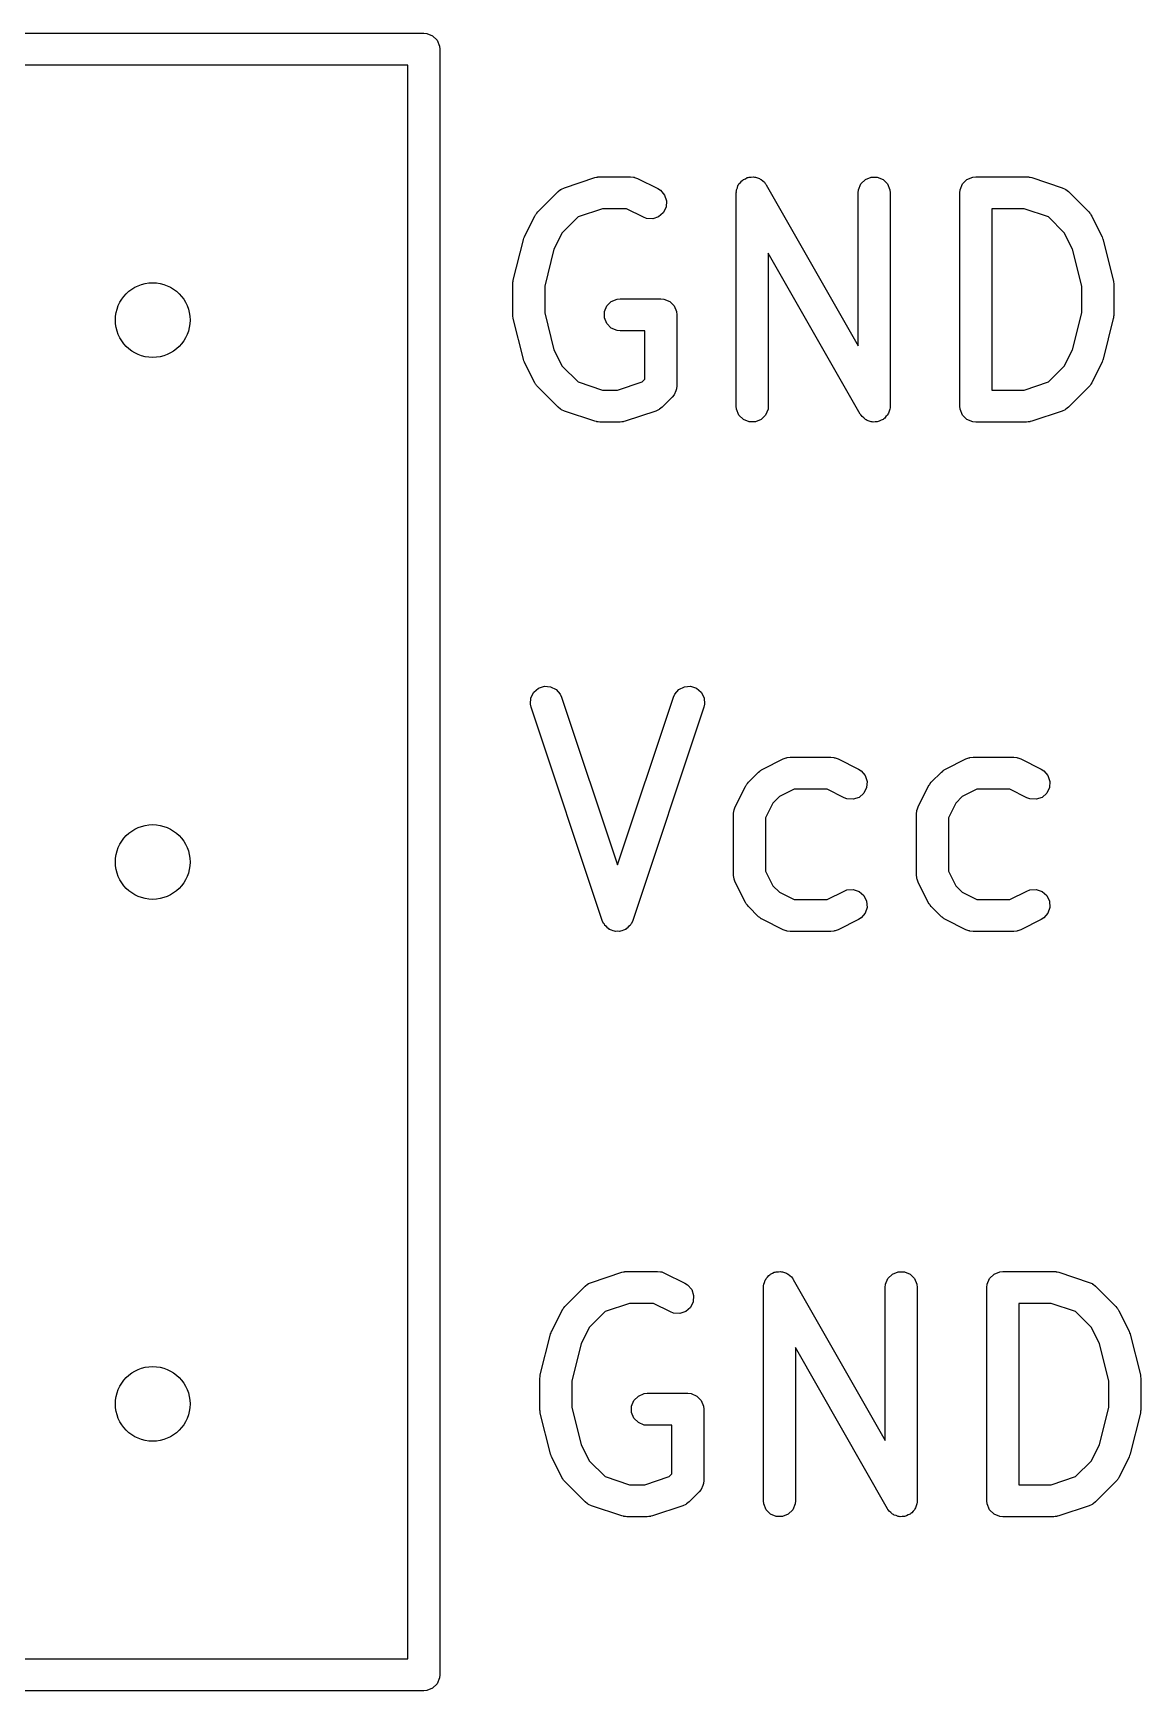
# Model space of a CAD drawing. Extents: x 0.3 to 2.54, y 0.28 to 1.61.
# Drawn here: x 2.3379 to 2.5423, y 0.637 to 0.943 of the extents above; entities that cross this region are included whole.
import ezdxf

# ---------------------------------------------------------------- set-up
doc = ezdxf.new("R2010")
doc.units = 0
doc.header["$MEASUREMENT"] = 0
doc.layers.add('BLACK', color=7, linetype='CONTINUOUS')

msp = doc.modelspace()

# ---------------------------------------------------------------- linework, layer by layer
at = {"layer": 'BLACK', "linetype": 'CONTINUOUS'}
for p, q in [((2.21, 0.94295), (2.41, 0.94295)), ((2.41, 0.94295), (2.41058, 0.9429)), ((2.41058, 0.9429), (2.41164, 0.94246)), ((2.41164, 0.94246), (2.41246, 0.94164)), ((2.41246, 0.94164), (2.4129, 0.94058)), ((2.4129, 0.94058), (2.41295, 0.94)), ((2.41295, 0.94), (2.41295, 0.64)), ((2.40705, 0.93705), (2.21295, 0.93705)), ((2.40705, 0.64295), (2.40705, 0.93705)), ((2.43595, 0.91442), (2.44157, 0.9163)), ((2.44157, 0.9163), (2.44186, 0.91636)), ((2.44186, 0.91636), (2.44193, 0.91639)), ((2.44193, 0.91639), (2.44204, 0.9164)), ((2.44204, 0.9164), (2.44214, 0.91642)), ((2.44214, 0.91642), (2.44222, 0.91642)), ((2.44222, 0.91642), (2.44251, 0.91645)), ((2.44251, 0.91645), (2.44813, 0.91645)), ((2.44813, 0.91645), (2.44871, 0.91639)), ((2.44871, 0.91639), (2.44881, 0.91635)), ((2.44881, 0.91635), (2.44891, 0.91634)), ((2.44891, 0.91634), (2.44945, 0.91614)), ((2.44945, 0.91614), (2.4532, 0.91426)), ((2.46788, 0.91443), (2.46799, 0.91481)), ((2.46799, 0.91481), (2.4681, 0.91496)), ((2.4681, 0.91496), (2.46817, 0.91514)), ((2.46817, 0.91514), (2.46845, 0.91541)), ((2.46845, 0.91541), (2.46869, 0.91572)), ((2.46869, 0.91572), (2.46886, 0.91582)), ((2.46886, 0.91582), (2.46899, 0.91595)), ((2.46899, 0.91595), (2.46935, 0.9161)), ((2.46935, 0.9161), (2.46969, 0.9163)), ((2.46969, 0.9163), (2.46988, 0.91632)), ((2.46988, 0.91632), (2.47005, 0.91639)), ((2.47005, 0.91639), (2.47045, 0.91639)), ((2.47045, 0.91639), (2.47084, 0.91644)), ((2.47084, 0.91644), (2.47102, 0.91639)), ((2.47102, 0.91639), (2.47121, 0.91639)), ((2.47121, 0.91639), (2.47157, 0.91624)), ((2.47157, 0.91624), (2.47195, 0.91614)), ((2.47195, 0.91614), (2.4721, 0.91602)), ((2.4721, 0.91602), (2.47227, 0.91595)), ((2.47227, 0.91595), (2.47255, 0.91567)), ((2.47255, 0.91567), (2.47286, 0.91543)), ((2.47286, 0.91543), (2.47303, 0.91519)), ((2.47303, 0.91519), (2.47308, 0.91514)), ((2.47308, 0.91514), (2.47311, 0.91508)), ((2.47311, 0.91508), (2.47319, 0.91496)), ((2.47319, 0.91496), (2.49017, 0.88524)), ((2.49023, 0.91407), (2.49067, 0.91514)), ((2.49067, 0.91514), (2.49149, 0.91595)), ((2.49149, 0.91595), (2.49255, 0.91639)), ((2.49255, 0.91639), (2.4937, 0.91639)), ((2.4937, 0.91639), (2.49477, 0.91595)), ((2.49477, 0.91595), (2.49558, 0.91514)), ((2.49558, 0.91514), (2.49602, 0.91407)), ((2.50898, 0.91407), (2.50942, 0.91514)), ((2.50942, 0.91514), (2.51023, 0.91595)), ((2.51023, 0.91595), (2.5113, 0.91639)), ((2.5113, 0.91639), (2.51187, 0.91645)), ((2.51187, 0.91645), (2.52125, 0.91645)), ((2.52125, 0.91645), (2.52154, 0.91642)), ((2.52154, 0.91642), (2.52162, 0.91642)), ((2.52162, 0.91642), (2.52172, 0.9164)), ((2.52172, 0.9164), (2.52182, 0.91639)), ((2.52182, 0.91639), (2.5219, 0.91636)), ((2.5219, 0.91636), (2.52218, 0.9163)), ((2.52218, 0.9163), (2.52781, 0.91442)), ((2.43105, 0.90996), (2.4348, 0.91371)), ((2.4348, 0.91371), (2.43524, 0.91408)), ((2.43524, 0.91408), (2.43534, 0.91412)), ((2.43534, 0.91412), (2.43542, 0.91419)), ((2.43542, 0.91419), (2.43595, 0.91442)), ((2.4532, 0.91426), (2.45369, 0.91395)), ((2.45369, 0.91395), (2.45445, 0.91308)), ((2.45445, 0.91308), (2.45481, 0.91199)), ((2.45481, 0.91199), (2.45473, 0.91084)), ((2.46768, 0.9137), (2.4677, 0.91378)), ((2.46769, 0.91364), (2.46768, 0.9137)), ((2.46768, 0.9135), (2.46769, 0.91364)), ((2.46768, 0.87413), (2.46768, 0.9135)), ((2.4677, 0.91378), (2.46773, 0.91407)), ((2.46773, 0.91407), (2.46788, 0.91443)), ((2.49017, 0.9135), (2.49023, 0.91407)), ((2.49017, 0.88524), (2.49017, 0.9135)), ((2.49602, 0.91407), (2.49608, 0.9135)), ((2.49608, 0.9135), (2.49608, 0.87413)), ((2.50892, 0.9135), (2.50898, 0.91407)), ((2.50892, 0.87413), (2.50892, 0.9135)), ((2.52781, 0.91442), (2.52833, 0.91419)), ((2.52833, 0.91419), (2.52841, 0.91412)), ((2.52841, 0.91412), (2.52851, 0.91408)), ((2.52851, 0.91408), (2.52896, 0.91371)), ((2.52896, 0.91371), (2.53271, 0.90996)), ((2.42862, 0.90544), (2.43049, 0.90919)), ((2.43049, 0.90919), (2.43065, 0.90944)), ((2.43065, 0.90944), (2.43068, 0.90951)), ((2.43068, 0.90951), (2.43075, 0.90959)), ((2.43075, 0.90959), (2.4308, 0.90968)), ((2.4308, 0.90968), (2.43086, 0.90973)), ((2.43086, 0.90973), (2.43105, 0.90996)), ((2.43848, 0.90904), (2.43556, 0.90612)), ((2.44299, 0.91054), (2.43848, 0.90904)), ((2.44743, 0.91054), (2.44299, 0.91054)), ((2.45056, 0.90898), (2.44743, 0.91054)), ((2.4511, 0.90877), (2.45056, 0.90898)), ((2.45225, 0.90869), (2.4511, 0.90877)), ((2.45334, 0.90906), (2.45225, 0.90869)), ((2.45421, 0.90981), (2.45334, 0.90906)), ((2.45473, 0.91084), (2.45421, 0.90981)), ((2.52077, 0.91054), (2.51483, 0.91054)), ((2.51483, 0.91054), (2.51483, 0.87708)), ((2.52528, 0.90904), (2.52077, 0.91054)), ((2.52819, 0.90612), (2.52528, 0.90904)), ((2.53271, 0.90996), (2.5329, 0.90973)), ((2.5329, 0.90973), (2.53295, 0.90968)), ((2.53295, 0.90968), (2.53301, 0.90959)), ((2.53301, 0.90959), (2.53308, 0.90951)), ((2.53308, 0.90951), (2.53311, 0.90944)), ((2.53311, 0.90944), (2.53326, 0.90919)), ((2.53326, 0.90919), (2.53514, 0.90544)), ((2.43556, 0.90612), (2.43404, 0.90309)), ((2.52971, 0.90309), (2.52819, 0.90612)), ((2.42652, 0.89734), (2.42839, 0.90484)), ((2.42839, 0.90484), (2.42841, 0.90488)), ((2.42841, 0.9049), (2.4285, 0.90514)), ((2.42841, 0.90488), (2.42841, 0.9049)), ((2.4285, 0.90514), (2.42859, 0.90538)), ((2.42859, 0.90538), (2.4286, 0.9054)), ((2.4286, 0.9054), (2.42862, 0.90544)), ((2.43404, 0.90309), (2.43234, 0.89626)), ((2.53142, 0.89626), (2.52971, 0.90309)), ((2.53514, 0.90544), (2.53515, 0.9054)), ((2.53515, 0.9054), (2.53517, 0.90538)), ((2.53517, 0.90538), (2.53525, 0.90514)), ((2.53525, 0.90514), (2.53534, 0.9049)), ((2.53534, 0.9049), (2.53535, 0.90488)), ((2.53535, 0.90488), (2.53536, 0.90484)), ((2.53536, 0.90484), (2.53724, 0.89734)), ((2.49056, 0.87266), (2.47358, 0.90238)), ((2.47358, 0.90238), (2.47358, 0.87413)), ((2.42643, 0.89662), (2.42644, 0.89672)), ((2.42643, 0.891), (2.42643, 0.89662)), ((2.42644, 0.89677), (2.42647, 0.89698)), ((2.42644, 0.89672), (2.42644, 0.89677)), ((2.42647, 0.89698), (2.42649, 0.8972)), ((2.42649, 0.8972), (2.4265, 0.89724)), ((2.4265, 0.89724), (2.42652, 0.89734)), ((2.53724, 0.89734), (2.53725, 0.89724)), ((2.53725, 0.89724), (2.53727, 0.8972)), ((2.53727, 0.8972), (2.53729, 0.89698)), ((2.53729, 0.89698), (2.53732, 0.89677)), ((2.53732, 0.89677), (2.53731, 0.89672)), ((2.53731, 0.89672), (2.53732, 0.89662)), ((2.53732, 0.89662), (2.53732, 0.891)), ((2.43234, 0.89626), (2.43234, 0.89136)), ((2.4438, 0.89264), (2.44462, 0.89345)), ((2.44462, 0.89345), (2.44568, 0.89389)), ((2.44568, 0.89389), (2.44626, 0.89395)), ((2.44626, 0.89395), (2.45376, 0.89395)), ((2.45376, 0.89395), (2.45433, 0.89389)), ((2.45433, 0.89389), (2.4554, 0.89345)), ((2.4554, 0.89345), (2.45621, 0.89264)), ((2.53142, 0.89136), (2.53142, 0.89626)), ((2.42644, 0.8909), (2.42643, 0.891)), ((2.42644, 0.89085), (2.42644, 0.8909)), ((2.42647, 0.89064), (2.42644, 0.89085)), ((2.42649, 0.89042), (2.42647, 0.89064)), ((2.4265, 0.89038), (2.42649, 0.89042)), ((2.42652, 0.89028), (2.4265, 0.89038)), ((2.42839, 0.88278), (2.42652, 0.89028)), ((2.43234, 0.89136), (2.43404, 0.88453)), ((2.44336, 0.89157), (2.4438, 0.89264)), ((2.44336, 0.89042), (2.44336, 0.89157)), ((2.4438, 0.88936), (2.44336, 0.89042)), ((2.45621, 0.89264), (2.45665, 0.89157)), ((2.45665, 0.89157), (2.45671, 0.891)), ((2.45671, 0.891), (2.45671, 0.87787)), ((2.52971, 0.88453), (2.53142, 0.89136)), ((2.53724, 0.89028), (2.53536, 0.88278)), ((2.53725, 0.89038), (2.53724, 0.89028)), ((2.53727, 0.89042), (2.53725, 0.89038)), ((2.53729, 0.89064), (2.53727, 0.89042)), ((2.53732, 0.89085), (2.53729, 0.89064)), ((2.53732, 0.891), (2.53731, 0.8909)), ((2.53731, 0.8909), (2.53732, 0.89085)), ((2.44462, 0.88854), (2.4438, 0.88936)), ((2.44568, 0.8881), (2.44462, 0.88854)), ((2.44626, 0.88805), (2.44568, 0.8881)), ((2.4508, 0.88805), (2.44626, 0.88805)), ((2.4508, 0.8791), (2.4508, 0.88805)), ((2.43404, 0.88453), (2.43556, 0.8815)), ((2.52819, 0.8815), (2.52971, 0.88453)), ((2.42841, 0.88274), (2.42839, 0.88278)), ((2.42841, 0.88272), (2.42841, 0.88274)), ((2.4285, 0.88248), (2.42841, 0.88272)), ((2.42859, 0.88224), (2.4285, 0.88248)), ((2.4286, 0.88222), (2.42859, 0.88224)), ((2.42862, 0.88218), (2.4286, 0.88222)), ((2.43049, 0.87843), (2.42862, 0.88218)), ((2.43556, 0.8815), (2.43848, 0.87858)), ((2.52528, 0.87858), (2.52819, 0.8815)), ((2.53514, 0.88218), (2.53326, 0.87843)), ((2.53515, 0.88222), (2.53514, 0.88218)), ((2.53517, 0.88224), (2.53515, 0.88222)), ((2.53525, 0.88248), (2.53517, 0.88224)), ((2.53534, 0.88272), (2.53525, 0.88248)), ((2.53535, 0.88274), (2.53534, 0.88272)), ((2.53536, 0.88278), (2.53535, 0.88274)), ((2.43065, 0.87818), (2.43049, 0.87843)), ((2.43068, 0.87811), (2.43065, 0.87818)), ((2.43075, 0.87803), (2.43068, 0.87811)), ((2.4308, 0.87794), (2.43075, 0.87803)), ((2.43848, 0.87858), (2.44299, 0.87708)), ((2.44578, 0.87708), (2.45029, 0.87858)), ((2.45029, 0.87858), (2.4508, 0.8791)), ((2.52077, 0.87708), (2.52528, 0.87858)), ((2.53301, 0.87803), (2.53295, 0.87794)), ((2.53308, 0.87811), (2.53301, 0.87803)), ((2.53311, 0.87818), (2.53308, 0.87811)), ((2.53326, 0.87843), (2.53311, 0.87818)), ((2.43086, 0.87789), (2.4308, 0.87794)), ((2.43105, 0.87766), (2.43086, 0.87789)), ((2.4348, 0.87391), (2.43105, 0.87766)), ((2.44299, 0.87708), (2.44578, 0.87708)), ((2.45584, 0.87579), (2.45397, 0.87391)), ((2.45621, 0.87623), (2.45584, 0.87579)), ((2.4565, 0.87693), (2.45621, 0.87623)), ((2.45665, 0.8773), (2.4565, 0.87693)), ((2.45671, 0.87787), (2.45665, 0.8773)), ((2.51483, 0.87708), (2.52077, 0.87708)), ((2.53271, 0.87766), (2.52896, 0.87391)), ((2.5329, 0.87789), (2.53271, 0.87766)), ((2.53295, 0.87794), (2.5329, 0.87789)), ((2.43524, 0.87354), (2.4348, 0.87391)), ((2.43534, 0.8735), (2.43524, 0.87354)), ((2.43542, 0.87343), (2.43534, 0.8735)), ((2.43595, 0.8732), (2.43542, 0.87343)), ((2.44157, 0.87132), (2.43595, 0.8732)), ((2.45282, 0.8732), (2.44719, 0.87132)), ((2.45334, 0.87343), (2.45282, 0.8732)), ((2.45342, 0.8735), (2.45334, 0.87343)), ((2.45352, 0.87354), (2.45342, 0.8735)), ((2.45397, 0.87391), (2.45352, 0.87354)), ((2.46773, 0.87355), (2.46768, 0.87413)), ((2.46817, 0.87248), (2.46773, 0.87355)), ((2.46899, 0.87167), (2.46817, 0.87248)), ((2.47308, 0.87248), (2.47227, 0.87167)), ((2.47353, 0.87355), (2.47308, 0.87248)), ((2.47358, 0.87413), (2.47353, 0.87355)), ((2.49065, 0.87254), (2.49056, 0.87266)), ((2.49067, 0.87248), (2.49065, 0.87254)), ((2.49073, 0.87243), (2.49067, 0.87248)), ((2.4909, 0.87219), (2.49073, 0.87243)), ((2.49121, 0.87195), (2.4909, 0.87219)), ((2.49149, 0.87167), (2.49121, 0.87195)), ((2.49506, 0.8719), (2.4949, 0.8718)), ((2.4953, 0.87221), (2.49506, 0.8719)), ((2.49558, 0.87248), (2.4953, 0.87221)), ((2.49565, 0.87266), (2.49558, 0.87248)), ((2.49577, 0.87281), (2.49565, 0.87266)), ((2.49587, 0.87319), (2.49577, 0.87281)), ((2.49602, 0.87355), (2.49587, 0.87319)), ((2.49605, 0.87384), (2.49602, 0.87355)), ((2.49607, 0.87392), (2.49605, 0.87384)), ((2.49608, 0.87413), (2.49606, 0.87398)), ((2.49606, 0.87398), (2.49607, 0.87392)), ((2.50898, 0.87355), (2.50892, 0.87413)), ((2.50942, 0.87248), (2.50898, 0.87355)), ((2.51023, 0.87167), (2.50942, 0.87248)), ((2.52781, 0.8732), (2.52218, 0.87132)), ((2.52833, 0.87343), (2.52781, 0.8732)), ((2.52841, 0.8735), (2.52833, 0.87343)), ((2.52851, 0.87354), (2.52841, 0.8735)), ((2.52896, 0.87391), (2.52851, 0.87354)), ((2.44186, 0.87126), (2.44157, 0.87132)), ((2.44193, 0.87123), (2.44186, 0.87126)), ((2.44204, 0.87122), (2.44193, 0.87123)), ((2.44214, 0.8712), (2.44204, 0.87122)), ((2.44222, 0.8712), (2.44214, 0.8712)), ((2.44251, 0.87117), (2.44222, 0.8712)), ((2.44626, 0.87117), (2.44251, 0.87117)), ((2.44655, 0.8712), (2.44626, 0.87117)), ((2.44663, 0.8712), (2.44655, 0.8712)), ((2.44673, 0.87122), (2.44663, 0.8712)), ((2.44683, 0.87123), (2.44673, 0.87122)), ((2.44691, 0.87126), (2.44683, 0.87123)), ((2.44719, 0.87132), (2.44691, 0.87126)), ((2.47005, 0.87123), (2.46899, 0.87167)), ((2.47121, 0.87123), (2.47005, 0.87123)), ((2.47227, 0.87167), (2.47121, 0.87123)), ((2.49166, 0.8716), (2.49149, 0.87167)), ((2.49181, 0.87148), (2.49166, 0.8716)), ((2.49219, 0.87138), (2.49181, 0.87148)), ((2.49255, 0.87123), (2.49219, 0.87138)), ((2.49274, 0.87123), (2.49255, 0.87123)), ((2.49292, 0.87118), (2.49274, 0.87123)), ((2.49331, 0.87123), (2.49292, 0.87118)), ((2.4937, 0.87123), (2.49331, 0.87123)), ((2.49388, 0.8713), (2.4937, 0.87123)), ((2.49406, 0.87132), (2.49388, 0.8713)), ((2.4944, 0.87152), (2.49406, 0.87132)), ((2.49477, 0.87167), (2.4944, 0.87152)), ((2.4949, 0.8718), (2.49477, 0.87167)), ((2.5113, 0.87123), (2.51023, 0.87167)), ((2.51187, 0.87117), (2.5113, 0.87123)), ((2.52125, 0.87117), (2.51187, 0.87117)), ((2.52154, 0.8712), (2.52125, 0.87117)), ((2.52162, 0.8712), (2.52154, 0.8712)), ((2.52172, 0.87122), (2.52162, 0.8712)), ((2.52182, 0.87123), (2.52172, 0.87122)), ((2.5219, 0.87126), (2.52182, 0.87123)), ((2.52218, 0.87132), (2.5219, 0.87126)), ((2.42971, 0.81913), (2.42979, 0.82028)), ((2.42979, 0.82028), (2.4303, 0.82131)), ((2.4303, 0.82131), (2.43117, 0.82206)), ((2.43117, 0.82206), (2.43227, 0.82242)), ((2.43227, 0.82242), (2.43341, 0.82234)), ((2.43341, 0.82234), (2.43445, 0.82183)), ((2.43445, 0.82183), (2.4352, 0.82096)), ((2.4352, 0.82096), (2.43544, 0.82043)), ((2.43544, 0.82043), (2.44576, 0.78946)), ((2.44576, 0.78946), (2.45608, 0.82043)), ((2.45608, 0.82043), (2.45632, 0.82096)), ((2.45632, 0.82096), (2.45707, 0.82183)), ((2.45707, 0.82183), (2.4581, 0.82234)), ((2.4581, 0.82234), (2.45925, 0.82242)), ((2.45925, 0.82242), (2.46034, 0.82206)), ((2.46034, 0.82206), (2.46121, 0.82131)), ((2.46121, 0.82131), (2.46173, 0.82028)), ((2.46173, 0.82028), (2.46181, 0.81913)), ((2.42983, 0.81856), (2.42971, 0.81913)), ((2.44296, 0.77919), (2.42983, 0.81856)), ((2.46168, 0.81856), (2.44856, 0.77919)), ((2.46181, 0.81913), (2.46168, 0.81856)), ((2.47256, 0.80714), (2.47631, 0.80901)), ((2.47631, 0.80901), (2.47685, 0.80922)), ((2.47685, 0.80922), (2.47696, 0.80923)), ((2.47696, 0.80923), (2.47705, 0.80927)), ((2.47705, 0.80927), (2.47763, 0.80932)), ((2.47763, 0.80932), (2.48513, 0.80932)), ((2.48513, 0.80932), (2.4857, 0.80927)), ((2.4857, 0.80927), (2.4858, 0.80923)), ((2.4858, 0.80923), (2.48591, 0.80922)), ((2.48591, 0.80922), (2.48645, 0.80901)), ((2.48645, 0.80901), (2.4902, 0.80714)), ((2.5063, 0.80714), (2.51005, 0.80901)), ((2.51005, 0.80901), (2.51059, 0.80922)), ((2.51059, 0.80922), (2.5107, 0.80923)), ((2.5107, 0.80923), (2.5108, 0.80927)), ((2.5108, 0.80927), (2.51137, 0.80932)), ((2.51137, 0.80932), (2.51887, 0.80932)), ((2.51887, 0.80932), (2.51945, 0.80927)), ((2.51945, 0.80927), (2.51955, 0.80923)), ((2.51955, 0.80923), (2.51965, 0.80922)), ((2.51965, 0.80922), (2.52019, 0.80901)), ((2.52019, 0.80901), (2.52394, 0.80714)), ((2.46973, 0.80448), (2.46992, 0.80471)), ((2.46992, 0.80471), (2.47179, 0.80659)), ((2.47179, 0.80659), (2.47202, 0.80677)), ((2.47202, 0.80677), (2.47207, 0.80683)), ((2.47207, 0.80683), (2.47216, 0.80689)), ((2.47216, 0.80689), (2.47224, 0.80695)), ((2.47224, 0.80695), (2.47231, 0.80698)), ((2.47231, 0.80698), (2.47256, 0.80714)), ((2.4902, 0.80714), (2.49069, 0.80683)), ((2.49069, 0.80683), (2.49144, 0.80596)), ((2.49144, 0.80596), (2.49181, 0.80487)), ((2.49181, 0.80487), (2.49173, 0.80372)), ((2.50348, 0.80448), (2.50366, 0.80471)), ((2.50366, 0.80471), (2.50554, 0.80659)), ((2.50554, 0.80659), (2.50576, 0.80677)), ((2.50576, 0.80677), (2.50581, 0.80683)), ((2.50581, 0.80683), (2.5059, 0.80689)), ((2.5059, 0.80689), (2.50598, 0.80695)), ((2.50598, 0.80695), (2.50606, 0.80698)), ((2.50606, 0.80698), (2.5063, 0.80714)), ((2.52394, 0.80714), (2.52443, 0.80683)), ((2.52443, 0.80683), (2.52519, 0.80596)), ((2.52519, 0.80596), (2.52555, 0.80487)), ((2.52555, 0.80487), (2.52547, 0.80372)), ((2.46749, 0.80019), (2.46936, 0.80394)), ((2.46936, 0.80394), (2.46952, 0.80419)), ((2.46952, 0.80419), (2.46955, 0.80426)), ((2.46955, 0.80426), (2.46962, 0.80434)), ((2.46962, 0.80434), (2.46967, 0.80443)), ((2.46967, 0.80443), (2.46973, 0.80448)), ((2.47563, 0.80207), (2.47443, 0.80087)), ((2.47833, 0.80342), (2.47563, 0.80207)), ((2.48443, 0.80342), (2.47833, 0.80342)), ((2.48756, 0.80186), (2.48443, 0.80342)), ((2.4881, 0.80165), (2.48756, 0.80186)), ((2.48925, 0.80157), (2.4881, 0.80165)), ((2.49034, 0.80193), (2.48925, 0.80157)), ((2.49121, 0.80269), (2.49034, 0.80193)), ((2.49173, 0.80372), (2.49121, 0.80269)), ((2.50123, 0.80019), (2.50311, 0.80394)), ((2.50311, 0.80394), (2.50327, 0.80419)), ((2.50327, 0.80419), (2.5033, 0.80426)), ((2.5033, 0.80426), (2.50336, 0.80434)), ((2.50336, 0.80434), (2.50342, 0.80443)), ((2.50342, 0.80443), (2.50348, 0.80448)), ((2.50937, 0.80207), (2.50818, 0.80087)), ((2.51207, 0.80342), (2.50937, 0.80207)), ((2.51818, 0.80342), (2.51207, 0.80342)), ((2.5213, 0.80186), (2.51818, 0.80342)), ((2.52184, 0.80165), (2.5213, 0.80186)), ((2.52299, 0.80157), (2.52184, 0.80165)), ((2.52409, 0.80193), (2.52299, 0.80157)), ((2.52496, 0.80269), (2.52409, 0.80193)), ((2.52547, 0.80372), (2.52496, 0.80269)), ((2.46718, 0.79887), (2.46723, 0.79945)), ((2.46718, 0.78762), (2.46718, 0.79887)), ((2.46723, 0.79945), (2.46727, 0.79955)), ((2.46727, 0.79955), (2.46728, 0.79965)), ((2.46728, 0.79965), (2.46749, 0.80019)), ((2.47443, 0.80087), (2.47308, 0.79818)), ((2.50092, 0.79887), (2.50098, 0.79945)), ((2.50092, 0.78762), (2.50092, 0.79887)), ((2.50098, 0.79945), (2.50102, 0.79955)), ((2.50102, 0.79955), (2.50103, 0.79965)), ((2.50103, 0.79965), (2.50123, 0.80019)), ((2.50818, 0.80087), (2.50683, 0.79818)), ((2.47308, 0.79818), (2.47308, 0.78832)), ((2.50683, 0.79818), (2.50683, 0.78832)), ((2.46723, 0.78705), (2.46718, 0.78762)), ((2.46727, 0.78695), (2.46723, 0.78705)), ((2.46728, 0.78684), (2.46727, 0.78695)), ((2.46749, 0.7863), (2.46728, 0.78684)), ((2.46936, 0.78255), (2.46749, 0.7863)), ((2.47308, 0.78832), (2.47443, 0.78562)), ((2.50098, 0.78705), (2.50092, 0.78762)), ((2.50102, 0.78695), (2.50098, 0.78705)), ((2.50103, 0.78684), (2.50102, 0.78695)), ((2.50123, 0.7863), (2.50103, 0.78684)), ((2.50311, 0.78255), (2.50123, 0.7863)), ((2.50683, 0.78832), (2.50818, 0.78562)), ((2.47443, 0.78562), (2.47563, 0.78443)), ((2.47563, 0.78443), (2.47833, 0.78308)), ((2.48443, 0.78308), (2.48756, 0.78464)), ((2.48756, 0.78464), (2.4881, 0.78485)), ((2.4881, 0.78485), (2.48925, 0.78493)), ((2.48925, 0.78493), (2.49034, 0.78457)), ((2.49034, 0.78457), (2.49121, 0.78381)), ((2.49121, 0.78381), (2.49173, 0.78278)), ((2.50818, 0.78562), (2.50937, 0.78443)), ((2.50937, 0.78443), (2.51207, 0.78308)), ((2.51818, 0.78308), (2.5213, 0.78464)), ((2.5213, 0.78464), (2.52184, 0.78485)), ((2.52184, 0.78485), (2.52299, 0.78493)), ((2.52299, 0.78493), (2.52409, 0.78457)), ((2.52409, 0.78457), (2.52496, 0.78381)), ((2.52496, 0.78381), (2.52547, 0.78278)), ((2.46952, 0.78231), (2.46936, 0.78255)), ((2.46955, 0.78223), (2.46952, 0.78231)), ((2.46962, 0.78215), (2.46955, 0.78223)), ((2.46967, 0.78206), (2.46962, 0.78215)), ((2.46973, 0.78201), (2.46967, 0.78206)), ((2.46992, 0.78179), (2.46973, 0.78201)), ((2.47179, 0.77991), (2.46992, 0.78179)), ((2.47833, 0.78308), (2.48443, 0.78308)), ((2.49144, 0.78054), (2.49069, 0.77967)), ((2.49181, 0.78163), (2.49144, 0.78054)), ((2.49173, 0.78278), (2.49181, 0.78163)), ((2.50327, 0.78231), (2.50311, 0.78255)), ((2.5033, 0.78223), (2.50327, 0.78231)), ((2.50336, 0.78215), (2.5033, 0.78223)), ((2.50342, 0.78206), (2.50336, 0.78215)), ((2.50348, 0.78201), (2.50342, 0.78206)), ((2.50366, 0.78179), (2.50348, 0.78201)), ((2.50554, 0.77991), (2.50366, 0.78179)), ((2.51207, 0.78308), (2.51818, 0.78308)), ((2.52519, 0.78054), (2.52443, 0.77967)), ((2.52555, 0.78163), (2.52519, 0.78054)), ((2.52547, 0.78278), (2.52555, 0.78163)), ((2.44319, 0.77866), (2.44296, 0.77919)), ((2.44333, 0.7785), (2.44319, 0.77866)), ((2.44343, 0.77831), (2.44333, 0.7785)), ((2.44371, 0.77807), (2.44343, 0.77831)), ((2.44395, 0.77779), (2.44371, 0.77807)), ((2.44414, 0.7777), (2.44395, 0.77779)), ((2.4443, 0.77756), (2.44414, 0.7777)), ((2.44465, 0.77744), (2.4443, 0.77756)), ((2.44498, 0.77728), (2.44465, 0.77744)), ((2.44519, 0.77726), (2.44498, 0.77728)), ((2.44539, 0.7772), (2.44519, 0.77726)), ((2.44576, 0.77722), (2.44539, 0.7772)), ((2.44613, 0.7772), (2.44576, 0.77722)), ((2.44633, 0.77726), (2.44613, 0.7772)), ((2.44654, 0.77728), (2.44633, 0.77726)), ((2.44687, 0.77744), (2.44654, 0.77728)), ((2.44722, 0.77756), (2.44687, 0.77744)), ((2.44738, 0.7777), (2.44722, 0.77756)), ((2.44757, 0.77779), (2.44738, 0.7777)), ((2.44781, 0.77807), (2.44757, 0.77779)), ((2.44809, 0.77831), (2.44781, 0.77807)), ((2.44819, 0.7785), (2.44809, 0.77831)), ((2.44832, 0.77866), (2.44819, 0.7785)), ((2.44856, 0.77919), (2.44832, 0.77866)), ((2.47202, 0.77973), (2.47179, 0.77991)), ((2.47207, 0.77967), (2.47202, 0.77973)), ((2.47216, 0.77961), (2.47207, 0.77967)), ((2.47224, 0.77954), (2.47216, 0.77961)), ((2.47231, 0.77952), (2.47224, 0.77954)), ((2.47256, 0.77936), (2.47231, 0.77952)), ((2.47631, 0.77748), (2.47256, 0.77936)), ((2.47685, 0.77728), (2.47631, 0.77748)), ((2.47696, 0.77727), (2.47685, 0.77728)), ((2.47705, 0.77723), (2.47696, 0.77727)), ((2.47763, 0.77717), (2.47705, 0.77723)), ((2.48513, 0.77717), (2.47763, 0.77717)), ((2.4857, 0.77723), (2.48513, 0.77717)), ((2.4858, 0.77727), (2.4857, 0.77723)), ((2.48591, 0.77728), (2.4858, 0.77727)), ((2.48645, 0.77748), (2.48591, 0.77728)), ((2.4902, 0.77936), (2.48645, 0.77748)), ((2.49069, 0.77967), (2.4902, 0.77936)), ((2.50576, 0.77973), (2.50554, 0.77991)), ((2.50581, 0.77967), (2.50576, 0.77973)), ((2.5059, 0.77961), (2.50581, 0.77967)), ((2.50598, 0.77954), (2.5059, 0.77961)), ((2.50606, 0.77952), (2.50598, 0.77954)), ((2.5063, 0.77936), (2.50606, 0.77952)), ((2.51005, 0.77748), (2.5063, 0.77936)), ((2.51059, 0.77728), (2.51005, 0.77748)), ((2.5107, 0.77727), (2.51059, 0.77728)), ((2.5108, 0.77723), (2.5107, 0.77727)), ((2.51137, 0.77717), (2.5108, 0.77723)), ((2.51887, 0.77717), (2.51137, 0.77717)), ((2.51945, 0.77723), (2.51887, 0.77717)), ((2.51955, 0.77727), (2.51945, 0.77723)), ((2.51965, 0.77728), (2.51955, 0.77727)), ((2.52019, 0.77748), (2.51965, 0.77728)), ((2.52394, 0.77936), (2.52019, 0.77748)), ((2.52443, 0.77967), (2.52394, 0.77936)), ((2.44095, 0.71242), (2.44657, 0.7143)), ((2.44657, 0.7143), (2.44686, 0.71436)), ((2.44686, 0.71436), (2.44693, 0.71439)), ((2.44693, 0.71439), (2.44704, 0.7144)), ((2.44704, 0.7144), (2.44714, 0.71442)), ((2.44714, 0.71442), (2.44722, 0.71442)), ((2.44722, 0.71442), (2.44751, 0.71445)), ((2.44751, 0.71445), (2.45313, 0.71445)), ((2.45313, 0.71445), (2.45371, 0.71439)), ((2.45371, 0.71439), (2.45381, 0.71435)), ((2.45381, 0.71435), (2.45391, 0.71434)), ((2.45391, 0.71434), (2.45445, 0.71414)), ((2.45445, 0.71414), (2.4582, 0.71226)), ((2.47288, 0.71243), (2.47299, 0.71281)), ((2.47299, 0.71281), (2.4731, 0.71296)), ((2.4731, 0.71296), (2.47317, 0.71314)), ((2.47317, 0.71314), (2.47345, 0.71341)), ((2.47345, 0.71341), (2.47369, 0.71372)), ((2.47369, 0.71372), (2.47386, 0.71382)), ((2.47386, 0.71382), (2.47399, 0.71395)), ((2.47399, 0.71395), (2.47435, 0.7141)), ((2.47435, 0.7141), (2.47469, 0.7143)), ((2.47469, 0.7143), (2.47488, 0.71432)), ((2.47488, 0.71432), (2.47505, 0.71439)), ((2.47505, 0.71439), (2.47545, 0.71439)), ((2.47545, 0.71439), (2.47584, 0.71444)), ((2.47584, 0.71444), (2.47602, 0.71439)), ((2.47602, 0.71439), (2.47621, 0.71439)), ((2.47621, 0.71439), (2.47657, 0.71424)), ((2.47657, 0.71424), (2.47695, 0.71414)), ((2.47695, 0.71414), (2.4771, 0.71402)), ((2.4771, 0.71402), (2.47727, 0.71395)), ((2.47727, 0.71395), (2.47755, 0.71367)), ((2.47755, 0.71367), (2.47786, 0.71343)), ((2.47786, 0.71343), (2.47803, 0.71319)), ((2.47803, 0.71319), (2.47808, 0.71314)), ((2.47808, 0.71314), (2.47811, 0.71308)), ((2.47811, 0.71308), (2.47819, 0.71296)), ((2.47819, 0.71296), (2.49517, 0.68324)), ((2.49523, 0.71207), (2.49567, 0.71314)), ((2.49567, 0.71314), (2.49649, 0.71395)), ((2.49649, 0.71395), (2.49755, 0.71439)), ((2.49755, 0.71439), (2.4987, 0.71439)), ((2.4987, 0.71439), (2.49977, 0.71395)), ((2.49977, 0.71395), (2.50058, 0.71314)), ((2.50058, 0.71314), (2.50102, 0.71207)), ((2.51398, 0.71207), (2.51442, 0.71314)), ((2.51442, 0.71314), (2.51523, 0.71395)), ((2.51523, 0.71395), (2.5163, 0.71439)), ((2.5163, 0.71439), (2.51687, 0.71445)), ((2.51687, 0.71445), (2.52625, 0.71445)), ((2.52625, 0.71445), (2.52654, 0.71442)), ((2.52654, 0.71442), (2.52662, 0.71442)), ((2.52662, 0.71442), (2.52672, 0.7144)), ((2.52672, 0.7144), (2.52682, 0.71439)), ((2.52682, 0.71439), (2.5269, 0.71436)), ((2.5269, 0.71436), (2.52718, 0.7143)), ((2.52718, 0.7143), (2.53281, 0.71242)), ((2.43605, 0.70796), (2.4398, 0.71171)), ((2.4398, 0.71171), (2.44024, 0.71208)), ((2.44024, 0.71208), (2.44034, 0.71212)), ((2.44034, 0.71212), (2.44042, 0.71219)), ((2.44042, 0.71219), (2.44095, 0.71242)), ((2.4582, 0.71226), (2.45869, 0.71195)), ((2.45869, 0.71195), (2.45945, 0.71108)), ((2.45945, 0.71108), (2.45981, 0.70999)), ((2.45981, 0.70999), (2.45973, 0.70884)), ((2.47268, 0.7117), (2.4727, 0.71178)), ((2.47269, 0.71164), (2.47268, 0.7117)), ((2.47268, 0.7115), (2.47269, 0.71164)), ((2.47268, 0.67213), (2.47268, 0.7115)), ((2.4727, 0.71178), (2.47273, 0.71207)), ((2.47273, 0.71207), (2.47288, 0.71243)), ((2.49517, 0.7115), (2.49523, 0.71207)), ((2.49517, 0.68324), (2.49517, 0.7115)), ((2.50102, 0.71207), (2.50108, 0.7115)), ((2.50108, 0.7115), (2.50108, 0.67213)), ((2.51392, 0.7115), (2.51398, 0.71207)), ((2.51392, 0.67213), (2.51392, 0.7115)), ((2.53281, 0.71242), (2.53333, 0.71219)), ((2.53333, 0.71219), (2.53341, 0.71212)), ((2.53341, 0.71212), (2.53351, 0.71208)), ((2.53351, 0.71208), (2.53396, 0.71171)), ((2.53396, 0.71171), (2.53771, 0.70796)), ((2.43362, 0.70344), (2.43549, 0.70719)), ((2.43549, 0.70719), (2.43565, 0.70744)), ((2.43565, 0.70744), (2.43568, 0.70751)), ((2.43568, 0.70751), (2.43575, 0.70759)), ((2.43575, 0.70759), (2.4358, 0.70768)), ((2.4358, 0.70768), (2.43586, 0.70773)), ((2.43586, 0.70773), (2.43605, 0.70796)), ((2.44348, 0.70704), (2.44056, 0.70412)), ((2.44799, 0.70854), (2.44348, 0.70704)), ((2.45243, 0.70854), (2.44799, 0.70854)), ((2.45556, 0.70698), (2.45243, 0.70854)), ((2.4561, 0.70677), (2.45556, 0.70698)), ((2.45725, 0.70669), (2.4561, 0.70677)), ((2.45834, 0.70706), (2.45725, 0.70669)), ((2.45921, 0.70781), (2.45834, 0.70706)), ((2.45973, 0.70884), (2.45921, 0.70781)), ((2.52577, 0.70854), (2.51983, 0.70854)), ((2.51983, 0.70854), (2.51983, 0.67508)), ((2.53028, 0.70704), (2.52577, 0.70854)), ((2.53319, 0.70412), (2.53028, 0.70704)), ((2.53771, 0.70796), (2.5379, 0.70773)), ((2.5379, 0.70773), (2.53795, 0.70768)), ((2.53795, 0.70768), (2.53801, 0.70759)), ((2.53801, 0.70759), (2.53808, 0.70751)), ((2.53808, 0.70751), (2.53811, 0.70744)), ((2.53811, 0.70744), (2.53826, 0.70719)), ((2.53826, 0.70719), (2.54014, 0.70344)), ((2.44056, 0.70412), (2.43905, 0.70109)), ((2.53471, 0.70109), (2.53319, 0.70412)), ((2.43152, 0.69534), (2.43339, 0.70284)), ((2.43339, 0.70284), (2.43341, 0.70288)), ((2.43341, 0.7029), (2.4335, 0.70314)), ((2.43341, 0.70288), (2.43341, 0.7029)), ((2.4335, 0.70314), (2.43359, 0.70338)), ((2.43359, 0.70338), (2.4336, 0.7034)), ((2.4336, 0.7034), (2.43362, 0.70344)), ((2.43905, 0.70109), (2.43734, 0.69426)), ((2.53642, 0.69426), (2.53471, 0.70109)), ((2.54014, 0.70344), (2.54015, 0.7034)), ((2.54015, 0.7034), (2.54017, 0.70338)), ((2.54017, 0.70338), (2.54025, 0.70314)), ((2.54025, 0.70314), (2.54034, 0.7029)), ((2.54034, 0.7029), (2.54035, 0.70288)), ((2.54035, 0.70288), (2.54036, 0.70284)), ((2.54036, 0.70284), (2.54224, 0.69534)), ((2.49556, 0.67066), (2.47858, 0.70038)), ((2.47858, 0.70038), (2.47858, 0.67213)), ((2.43143, 0.69462), (2.43144, 0.69472)), ((2.43143, 0.689), (2.43143, 0.69462)), ((2.43144, 0.69477), (2.43147, 0.69498)), ((2.43144, 0.69472), (2.43144, 0.69477)), ((2.43147, 0.69498), (2.43149, 0.6952)), ((2.43149, 0.6952), (2.4315, 0.69524)), ((2.4315, 0.69524), (2.43152, 0.69534)), ((2.54224, 0.69534), (2.54225, 0.69524)), ((2.54225, 0.69524), (2.54227, 0.6952)), ((2.54227, 0.6952), (2.54229, 0.69498)), ((2.54229, 0.69498), (2.54232, 0.69477)), ((2.54232, 0.69477), (2.54231, 0.69472)), ((2.54231, 0.69472), (2.54232, 0.69462)), ((2.54232, 0.69462), (2.54232, 0.689)), ((2.43734, 0.69426), (2.43734, 0.68936)), ((2.4488, 0.69064), (2.44962, 0.69145)), ((2.44962, 0.69145), (2.45068, 0.69189)), ((2.45068, 0.69189), (2.45126, 0.69195)), ((2.45126, 0.69195), (2.45876, 0.69195)), ((2.45876, 0.69195), (2.45933, 0.69189)), ((2.45933, 0.69189), (2.4604, 0.69145)), ((2.4604, 0.69145), (2.46121, 0.69064)), ((2.53642, 0.68936), (2.53642, 0.69426)), ((2.43144, 0.6889), (2.43143, 0.689)), ((2.43144, 0.68885), (2.43144, 0.6889)), ((2.43147, 0.68864), (2.43144, 0.68885)), ((2.43149, 0.68842), (2.43147, 0.68864)), ((2.4315, 0.68838), (2.43149, 0.68842)), ((2.43152, 0.68828), (2.4315, 0.68838)), ((2.43734, 0.68936), (2.43905, 0.68253)), ((2.44836, 0.68957), (2.4488, 0.69064)), ((2.44836, 0.68842), (2.44836, 0.68957)), ((2.4488, 0.68736), (2.44836, 0.68842)), ((2.46121, 0.69064), (2.46165, 0.68957)), ((2.46165, 0.68957), (2.46171, 0.689)), ((2.46171, 0.689), (2.46171, 0.67587)), ((2.53471, 0.68253), (2.53642, 0.68936)), ((2.54225, 0.68838), (2.54224, 0.68828)), ((2.54227, 0.68842), (2.54225, 0.68838)), ((2.54229, 0.68864), (2.54227, 0.68842)), ((2.54232, 0.68885), (2.54229, 0.68864)), ((2.54232, 0.689), (2.54231, 0.6889)), ((2.54231, 0.6889), (2.54232, 0.68885)), ((2.43339, 0.68078), (2.43152, 0.68828)), ((2.44962, 0.68654), (2.4488, 0.68736)), ((2.45068, 0.6861), (2.44962, 0.68654)), ((2.45126, 0.68605), (2.45068, 0.6861)), ((2.4558, 0.68605), (2.45126, 0.68605)), ((2.4558, 0.6771), (2.4558, 0.68605)), ((2.54224, 0.68828), (2.54036, 0.68078)), ((2.43905, 0.68253), (2.44056, 0.6795)), ((2.53319, 0.6795), (2.53471, 0.68253)), ((2.43341, 0.68074), (2.43339, 0.68078)), ((2.43341, 0.68072), (2.43341, 0.68074)), ((2.4335, 0.68048), (2.43341, 0.68072)), ((2.43359, 0.68024), (2.4335, 0.68048)), ((2.4336, 0.68022), (2.43359, 0.68024)), ((2.43362, 0.68018), (2.4336, 0.68022)), ((2.43549, 0.67643), (2.43362, 0.68018)), ((2.44056, 0.6795), (2.44348, 0.67658)), ((2.53028, 0.67658), (2.53319, 0.6795)), ((2.54014, 0.68018), (2.53826, 0.67643)), ((2.54015, 0.68022), (2.54014, 0.68018)), ((2.54017, 0.68024), (2.54015, 0.68022)), ((2.54025, 0.68048), (2.54017, 0.68024)), ((2.54034, 0.68072), (2.54025, 0.68048)), ((2.54035, 0.68074), (2.54034, 0.68072)), ((2.54036, 0.68078), (2.54035, 0.68074)), ((2.43565, 0.67618), (2.43549, 0.67643)), ((2.43568, 0.67611), (2.43565, 0.67618)), ((2.43575, 0.67603), (2.43568, 0.67611)), ((2.44348, 0.67658), (2.44799, 0.67508)), ((2.45078, 0.67508), (2.45529, 0.67658)), ((2.45529, 0.67658), (2.4558, 0.6771)), ((2.52577, 0.67508), (2.53028, 0.67658)), ((2.53808, 0.67611), (2.53801, 0.67603)), ((2.53811, 0.67618), (2.53808, 0.67611)), ((2.53826, 0.67643), (2.53811, 0.67618)), ((2.4358, 0.67594), (2.43575, 0.67603)), ((2.43586, 0.67589), (2.4358, 0.67594)), ((2.43605, 0.67566), (2.43586, 0.67589)), ((2.4398, 0.67191), (2.43605, 0.67566)), ((2.44799, 0.67508), (2.45078, 0.67508)), ((2.46084, 0.67379), (2.45897, 0.67191)), ((2.46121, 0.67423), (2.46084, 0.67379)), ((2.4615, 0.67493), (2.46121, 0.67423)), ((2.46165, 0.6753), (2.4615, 0.67493)), ((2.46171, 0.67587), (2.46165, 0.6753)), ((2.51983, 0.67508), (2.52577, 0.67508)), ((2.53771, 0.67566), (2.53396, 0.67191)), ((2.5379, 0.67589), (2.53771, 0.67566)), ((2.53795, 0.67594), (2.5379, 0.67589)), ((2.53801, 0.67603), (2.53795, 0.67594)), ((2.44024, 0.67154), (2.4398, 0.67191)), ((2.44034, 0.6715), (2.44024, 0.67154)), ((2.44042, 0.67143), (2.44034, 0.6715)), ((2.44095, 0.6712), (2.44042, 0.67143)), ((2.44657, 0.66932), (2.44095, 0.6712)), ((2.45782, 0.6712), (2.45219, 0.66932)), ((2.45834, 0.67143), (2.45782, 0.6712)), ((2.45842, 0.6715), (2.45834, 0.67143)), ((2.45852, 0.67154), (2.45842, 0.6715)), ((2.45897, 0.67191), (2.45852, 0.67154)), ((2.47273, 0.67155), (2.47268, 0.67213)), ((2.47317, 0.67048), (2.47273, 0.67155)), ((2.47399, 0.66967), (2.47317, 0.67048)), ((2.47808, 0.67048), (2.47727, 0.66967)), ((2.47853, 0.67155), (2.47808, 0.67048)), ((2.47858, 0.67213), (2.47853, 0.67155)), ((2.49565, 0.67054), (2.49556, 0.67066)), ((2.49567, 0.67048), (2.49565, 0.67054)), ((2.49573, 0.67043), (2.49567, 0.67048)), ((2.4959, 0.67019), (2.49573, 0.67043)), ((2.49621, 0.66995), (2.4959, 0.67019)), ((2.49649, 0.66967), (2.49621, 0.66995)), ((2.5003, 0.67021), (2.50006, 0.6699)), ((2.50058, 0.67048), (2.5003, 0.67021)), ((2.50065, 0.67066), (2.50058, 0.67048)), ((2.50077, 0.67081), (2.50065, 0.67066)), ((2.50087, 0.67119), (2.50077, 0.67081)), ((2.50102, 0.67155), (2.50087, 0.67119)), ((2.50105, 0.67184), (2.50102, 0.67155)), ((2.50107, 0.67192), (2.50105, 0.67184)), ((2.50108, 0.67213), (2.50106, 0.67198)), ((2.50106, 0.67198), (2.50107, 0.67192)), ((2.51398, 0.67155), (2.51392, 0.67213)), ((2.51442, 0.67048), (2.51398, 0.67155)), ((2.51523, 0.66967), (2.51442, 0.67048)), ((2.53281, 0.6712), (2.52718, 0.66932)), ((2.53333, 0.67143), (2.53281, 0.6712)), ((2.53341, 0.6715), (2.53333, 0.67143)), ((2.53351, 0.67154), (2.53341, 0.6715)), ((2.53396, 0.67191), (2.53351, 0.67154)), ((2.44686, 0.66926), (2.44657, 0.66932)), ((2.44693, 0.66923), (2.44686, 0.66926)), ((2.44704, 0.66922), (2.44693, 0.66923)), ((2.44714, 0.6692), (2.44704, 0.66922)), ((2.44722, 0.6692), (2.44714, 0.6692)), ((2.44751, 0.66917), (2.44722, 0.6692)), ((2.45126, 0.66917), (2.44751, 0.66917)), ((2.45155, 0.6692), (2.45126, 0.66917)), ((2.45163, 0.6692), (2.45155, 0.6692)), ((2.45173, 0.66922), (2.45163, 0.6692)), ((2.45183, 0.66923), (2.45173, 0.66922)), ((2.45191, 0.66926), (2.45183, 0.66923)), ((2.45219, 0.66932), (2.45191, 0.66926)), ((2.47505, 0.66923), (2.47399, 0.66967)), ((2.47621, 0.66923), (2.47505, 0.66923)), ((2.47727, 0.66967), (2.47621, 0.66923)), ((2.49666, 0.6696), (2.49649, 0.66967)), ((2.49681, 0.66948), (2.49666, 0.6696)), ((2.49719, 0.66938), (2.49681, 0.66948)), ((2.49755, 0.66923), (2.49719, 0.66938)), ((2.49774, 0.66923), (2.49755, 0.66923)), ((2.49792, 0.66918), (2.49774, 0.66923)), ((2.49831, 0.66923), (2.49792, 0.66918)), ((2.4987, 0.66923), (2.49831, 0.66923)), ((2.49888, 0.6693), (2.4987, 0.66923)), ((2.49906, 0.66932), (2.49888, 0.6693)), ((2.4994, 0.66952), (2.49906, 0.66932)), ((2.49977, 0.66967), (2.4994, 0.66952)), ((2.4999, 0.6698), (2.49977, 0.66967)), ((2.50006, 0.6699), (2.4999, 0.6698)), ((2.5163, 0.66923), (2.51523, 0.66967)), ((2.51687, 0.66917), (2.5163, 0.66923)), ((2.52625, 0.66917), (2.51687, 0.66917)), ((2.52654, 0.6692), (2.52625, 0.66917)), ((2.52662, 0.6692), (2.52654, 0.6692)), ((2.52672, 0.66922), (2.52662, 0.6692)), ((2.52682, 0.66923), (2.52672, 0.66922)), ((2.5269, 0.66926), (2.52682, 0.66923)), ((2.52718, 0.66932), (2.5269, 0.66926)), ((2.21295, 0.64295), (2.40705, 0.64295)), ((2.4129, 0.63942), (2.41246, 0.63836)), ((2.41295, 0.64), (2.4129, 0.63942)), ((2.41, 0.63705), (2.21, 0.63705)), ((2.41058, 0.6371), (2.41, 0.63705)), ((2.41164, 0.63754), (2.41058, 0.6371)), ((2.41246, 0.63836), (2.41164, 0.63754))]:
    msp.add_line(p, q, dxfattribs=at)
at = {"layer": 'BLACK'}
for centre in [(2.36, 0.89), (2.36, 0.79), (2.36, 0.69)]:
    msp.add_circle(centre, 0.00689, dxfattribs=at)

doc.saveas('drawing.dxf')
